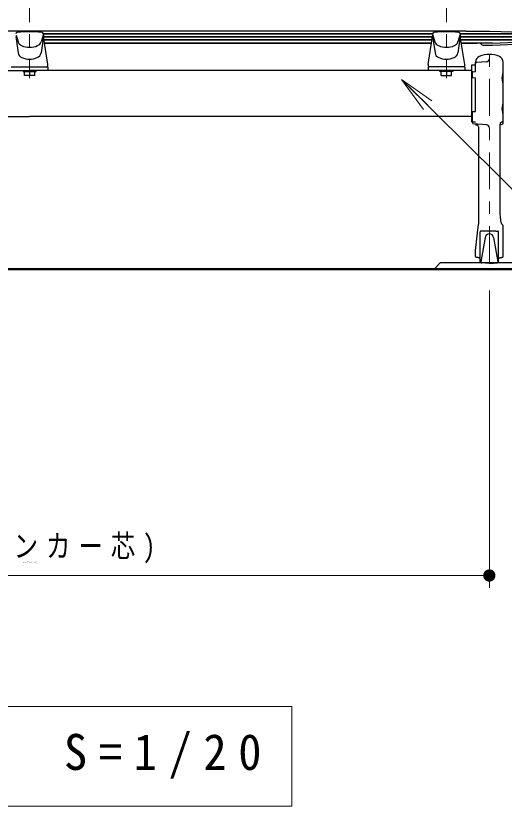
# Model space of a CAD drawing. Units: millimetres on the paper, scale 1:20. Extents: x -385 to 0, y 0 to 267.
# Drawn here: x -259.5 to -219.7, y 72.6 to 137.1 of the extents above; entities that cross this region are included whole.
import ezdxf

# ---------------------------------------------------------------- set-up
doc = ezdxf.new("R2010")
doc.units = ezdxf.units.MM
doc.linetypes.add('USER2', pattern=[6, 3, -1, 1, -1])
doc.layers.add('1_20', color=7, linetype='Continuous', lineweight=25)
doc.styles.add('ＭＳ ゴシック', font='')
doc.styles.get('ＭＳ ゴシック').set_extended_font_data('MS Gothic')

# ---------------------------------------------------------------- blocks, each defined once
blk = doc.blocks.new('filled_dot')
at = {"color": 0, "linetype": 'Continuous', "lineweight": -2, "const_width": 1.25}
blk.add_lwpolyline([(-0.625, 0, 1), (0.625, 0, 1)], format="xyb", close=True, dxfattribs=at)

msp = doc.modelspace()

# ---------------------------------------------------------------- linework, layer by layer
at = {"layer": '1_20', "linetype": 'USER2', "lineweight": 13}
for p, q in [((-258.425, 157.583), (-258.425, 132.01)), ((-224.425, 157.583), (-224.425, 132.01)), ((-220.925, 116.94), (-220.925, 134.043))]:
    msp.add_line(p, q, dxfattribs=at)
at = {"layer": '1_20', "color": 40}
for p, q in [((-222.834, 135.84), (-294.925, 135.84)), ((-225.55, 135.618), (-257.3, 135.618)), ((-216.736, 135.618), (-223.3, 135.618)), ((-225.554, 135.369), (-257.295, 135.369)), ((-225.595, 135.121), (-257.255, 135.121)), ((-225.635, 134.872), (-257.214, 134.872)), ((-225.643, 134.828), (-257.207, 134.828)), ((-215.003, 135.369), (-223.295, 135.369)), ((-215.05, 135.121), (-223.255, 135.121)), ((-220.675, 134.872), (-223.214, 134.872)), ((-221.925, 134.828), (-223.207, 134.828)), ((-220.675, 134.872), (-213.686, 135.181))]:
    msp.add_line(p, q, dxfattribs=at)
at = {"layer": '1_20', "color": 190}
for p, q in [((-259.55, 135.396), (-259.356, 134.071)), ((-259.522, 135.51), (-259.36, 134.973)), ((-257.3, 135.396), (-257.494, 134.071)), ((-257.327, 135.51), (-257.49, 134.973)), ((-257.3, 135.61), (-257.3, 135.396)), ((-256.927, 133.114), (-257.3, 135.396)), ((-225.923, 133.114), (-225.55, 135.396)), ((-225.55, 135.61), (-225.55, 135.396)), ((-225.55, 135.396), (-225.356, 134.071)), ((-225.522, 135.51), (-225.36, 134.973)), ((-223.3, 135.396), (-223.494, 134.071)), ((-223.327, 135.51), (-223.49, 134.973)), ((-223.3, 135.61), (-223.3, 135.396)), ((-222.927, 133.114), (-223.3, 135.396)), ((-259.775, 132.94), (-257.075, 132.94)), ((-223.075, 132.94), (-225.775, 132.94)), ((-222.05, 132.54), (-222.05, 133.309)), ((-221.153, 133.344), (-221.981, 133.271)), ((-219.8, 128.318), (-219.8, 133.309)), ((-222.3, 132.101), (-222.3, 132.48)), ((-222.252, 132.53), (-222.05, 132.54)), ((-222.252, 132.051), (-222.05, 132.04)), ((-222.05, 129.29), (-222.05, 132.04)), ((-222.3, 128.356), (-222.3, 129.23)), ((-222.252, 129.28), (-222.05, 129.29)), ((-221.153, 128.187), (-222.231, 128.281)), ((-222.05, 128.261), (-222.05, 128.265)), ((-221.979, 128.186), (-221.903, 128.182)), ((-221.801, 128.04), (-221.801, 120.103)), ((-219.849, 128.247), (-220.035, 128.179)), ((-220.035, 121.015), (-220.035, 128.216)), ((-222.05, 117.94), (-221.801, 120.103)), ((-219.8, 117.469), (-219.8, 119.962)), ((-221.663, 117.011), (-221.663, 119.479)), ((-221.462, 119.537), (-221.616, 119.529)), ((-220.387, 119.537), (-221.462, 119.537)), ((-220.387, 119.537), (-220.234, 119.529)), ((-220.186, 117.011), (-220.186, 119.479)), ((-221.269, 119.011), (-221.624, 117.028)), ((-220.58, 119.011), (-220.226, 117.028)), ((-222.05, 117.469), (-222.05, 117.94)), ((-221.663, 117.283), (-221.74, 117.331)), ((-220.186, 117.283), (-220.11, 117.331)), ((-220.925, 116.901), (-221.592, 116.936)), ((-220.925, 116.907), (-221.554, 116.94)), ((-220.925, 116.907), (-220.296, 116.94)), ((-220.925, 116.901), (-220.257, 116.936))]:
    msp.add_line(p, q, dxfattribs=at)
at = {"layer": '1_20', "color": 12, "lineweight": 13}
for p, q in [((-225.55, 135.592), (-257.3, 135.592)), ((-216.554, 135.592), (-223.3, 135.592)), ((-225.558, 135.343), (-257.291, 135.343)), ((-225.599, 135.095), (-257.251, 135.095)), ((-214.82, 135.343), (-223.291, 135.343)), ((-215.642, 135.095), (-223.251, 135.095))]:
    msp.add_line(p, q, dxfattribs=at)
at = {"layer": '1_20'}
for p, q in [((-221.925, 134.828), (-221.925, 134.872)), ((-258.95, 132.64), (-258.95, 132.54)), ((-258.95, 132.64), (-257.9, 132.64)), ((-258.95, 132.54), (-257.9, 132.54)), ((-258.85, 132.22), (-258.85, 132.54)), ((-258, 132.22), (-258.85, 132.22)), ((-258.425, 132.54), (-258.425, 132.22)), ((-258, 132.22), (-258, 132.54)), ((-257.9, 132.54), (-257.9, 132.64)), ((-224.95, 132.54), (-224.95, 132.64)), ((-223.9, 132.64), (-224.95, 132.64)), ((-223.9, 132.54), (-224.95, 132.54)), ((-224.85, 132.22), (-224.85, 132.54)), ((-224.85, 132.22), (-224, 132.22)), ((-224.425, 132.54), (-224.425, 132.22)), ((-224, 132.22), (-224, 132.54)), ((-223.9, 132.64), (-223.9, 132.54)), ((-225.425, 116.44), (-224.925, 116.94)), ((-218.425, 116.94), (-224.925, 116.94))]:
    msp.add_line(p, q, dxfattribs=at)
at = {"layer": '1_20', "color": 4}
for p, q in [((-220.667, 134.706), (-213.737, 135.013)), ((-221.425, 134.706), (-220.675, 134.706))]:
    msp.add_line(p, q, dxfattribs=at)
at = {"layer": '1_20', "color": 131}
for p, q in [((-259.925, 132.94), (-256.925, 132.94)), ((-256.925, 132.94), (-256.925, 132.64)), ((-225.925, 132.94), (-225.925, 132.64)), ((-222.925, 132.94), (-225.925, 132.94)), ((-222.925, 132.94), (-222.925, 132.64)), ((-222.35, 133.09), (-222.05, 133.09)), ((-222.35, 128.44), (-222.35, 133.09)), ((-294.5, 132.64), (-258.425, 132.64)), ((-222.35, 132.64), (-258.425, 132.64)), ((-294.5, 128.89), (-258.425, 128.89)), ((-222.35, 128.89), (-258.425, 128.89)), ((-222.35, 128.44), (-222.05, 128.44))]:
    msp.add_line(p, q, dxfattribs=at)
at = {"layer": '1_20', "color": 204, "lineweight": 13}
for p, q in [((-219.8, 132.64), (-219.919, 132.015)), ((-219.919, 132.015), (-219.8, 131.39)), ((-219.8, 130.14), (-219.919, 129.515)), ((-219.919, 129.515), (-219.8, 128.89))]:
    msp.add_line(p, q, dxfattribs=at)
at = {"layer": '1_20', "lineweight": 13}
for p, q in [((-228.086, 131.907), (-225.954, 129.796)), ((-228.086, 131.907), (-225.603, 130.152)), ((-226.306, 129.441), (-228.086, 131.907)), ((-220.925, 114.683), (-220.925, 91.39)), ((-220.925, 113.733), (-220.925, 90.44)), ((-220.925, 91.44), (-295.925, 91.44)), ((-220.925, 91.44), (-295.925, 91.44)), ((-237.025, 80.759), (-279.825, 80.759)), ((-237.025, 72.626), (-237.025, 80.759)), ((-279.825, 72.626), (-237.025, 72.626))]:
    msp.add_line(p, q, dxfattribs=at)
at = {"layer": '1_20', "lineweight": 50}
msp.add_line((-291.425, 116.44), (-212.527, 116.44), dxfattribs=at)
at = {"layer": '1_20', "color": 40}
msp.add_lwpolyline([(-222.834, 135.84), (-221.846, 135.837), (-220.881, 135.825), (-219.961, 135.805), (-219.108, 135.779), (-218.342, 135.746), (-217.68, 135.708), (-217.138, 135.664), (-216.728, 135.617)], dxfattribs=at)
at = {"layer": '1_20', "lineweight": 13}
msp.add_lwpolyline([(-228.086, 131.907), (-214.879, 118.831), (-175.633, 118.831)], dxfattribs=at)
at = {"layer": '1_20', "color": 190}
for points in [[(-220.035, 128.216), (-220.033, 128.251), (-220.027, 128.286), (-220.017, 128.319), (-220.003, 128.35), (-219.986, 128.379), (-219.965, 128.404), (-219.942, 128.425), (-219.917, 128.443), (-219.889, 128.455), (-219.861, 128.463)], [(-219.835, 120.026), (-219.867, 120.057), (-219.899, 120.107), (-219.928, 120.176), (-219.955, 120.261), (-219.978, 120.362), (-219.998, 120.476), (-220.014, 120.601), (-220.026, 120.734), (-220.033, 120.873), (-220.035, 121.015)], [(-221.74, 117.331), (-221.759, 117.341), (-221.783, 117.351), (-221.81, 117.361), (-221.841, 117.37), (-221.874, 117.378), (-221.909, 117.385), (-221.945, 117.39), (-221.982, 117.395)], [(-220.11, 117.331), (-220.09, 117.341), (-220.067, 117.351), (-220.039, 117.361), (-220.009, 117.37), (-219.976, 117.378), (-219.941, 117.385), (-219.905, 117.39), (-219.867, 117.395)]]:
    msp.add_lwpolyline(points, dxfattribs=at)
for centre, radius, start, end in [((-259.4, 135.61), 0.15, 91.62387, 180), ((-258.425, 101.218), 34.556, 88.37613, 91.62387), ((-257.45, 135.61), 0.15, 0, 88.37613), ((-225.4, 135.61), 0.15, 91.62387, 180), ((-224.425, 101.218), 34.556, 88.37613, 91.62387), ((-223.45, 135.61), 0.15, 0, 88.37613), ((-258.881, 135.118), 0.5, 196.80373, 246.74202), ((-257.968, 135.118), 0.5, 293.25798, 343.19626), ((-224.881, 135.118), 0.5, 196.80373, 246.74202), ((-223.968, 135.118), 0.5, 293.25798, 343.19626), ((-258.425, 136.18), 1.656, 246.74202, 293.25798), ((-224.425, 136.18), 1.656, 246.74202, 293.25798), ((-258.861, 134.144), 0.5, 188.33609, 247.83332), ((-258.425, 135.215), 1.656, 247.83332, 292.16668), ((-257.989, 134.144), 0.5, 292.16668, 351.66391), ((-224.861, 134.144), 0.5, 188.33609, 247.83332), ((-224.425, 135.215), 1.656, 247.83332, 292.16668), ((-223.989, 134.144), 0.5, 292.16668, 351.66391), ((-221.55, 133.309), 0.5, 113.62689, 180), ((-220.925, 131.881), 2.059, 66.37311, 113.62689), ((-221.175, 133.593), 0.25, 275, 0), ((-220.3, 133.309), 0.5, 0, 66.37311), ((-257.075, 133.09), 0.15, 270, 9.2867), ((-225.775, 133.09), 0.15, 170.7133, 270), ((-223.075, 133.09), 0.15, 270, 9.2867), ((-221.975, 133.196), 0.075, 95, 180), ((-222.25, 132.48), 0.05, 93, 180), ((-222.25, 132.101), 0.05, 180, 267), ((-222.25, 129.23), 0.05, 93, 180), ((-222.225, 128.356), 0.075, 180, 265), ((-219.875, 128.537), 0.075, 280.6044, 0), ((-219.875, 128.318), 0.075, 290, 0), ((-221.975, 128.261), 0.075, 180, 267), ((-221.951, 128.04), 0.15, 0, 90), ((-221.175, 127.938), 0.25, 0, 85), ((-219.875, 119.962), 0.075, 0, 57.62556), ((-221.613, 119.479), 0.05, 93, 180), ((-220.925, 118.95), 0.35, 10.129, 169.871), ((-220.236, 119.479), 0.05, 0, 87), ((-221.975, 117.469), 0.075, 180, 264.42499), ((-219.875, 117.469), 0.075, 275.57501, 0), ((-221.588, 117.011), 0.075, 180, 267), ((-221.55, 117.015), 0.075, 169.871, 270), ((-220.3, 117.015), 0.075, 270, 10.129), ((-220.261, 117.011), 0.075, 273, 0)]:
    msp.add_arc(centre, radius, start, end, dxfattribs=at)
at = {"layer": '1_20', "color": 4}
msp.add_arc((-221.425, 134.956), 0.25, 199.55738, 270, dxfattribs=at)

# ---------------------------------------------------------------- block references
at = {"layer": '1_20', "lineweight": 13, "rotation": 180}
for xscale, yscale in [(0.4, 0.4), (0.02, 0.02)]:
    msp.add_blockref('filled_dot', (-220.925, 91.44), dxfattribs=dict(at, xscale=xscale, yscale=yscale))

# ---------------------------------------------------------------- texts
at = {"layer": '1_20', "style": 'ＭＳ ゴシック'}
for s, insert, char_height, attachment_point in [('\\T1.32;\\W0.8;1500(アンカー芯)', (-258.403, 92.44), 1.833, 8), ('\\T1.32;\\W0.8;1500(アンカー芯)', (-258.403, 92.44), 0.09164, 8), ('\\T1.5;\\W0.95;立面図\u3000S=1/20', (-278.425, 76.693), 2.933, 4)]:
    msp.add_mtext(s, dxfattribs=dict(at, insert=insert, char_height=char_height, attachment_point=attachment_point))

doc.saveas('drawing.dxf')
